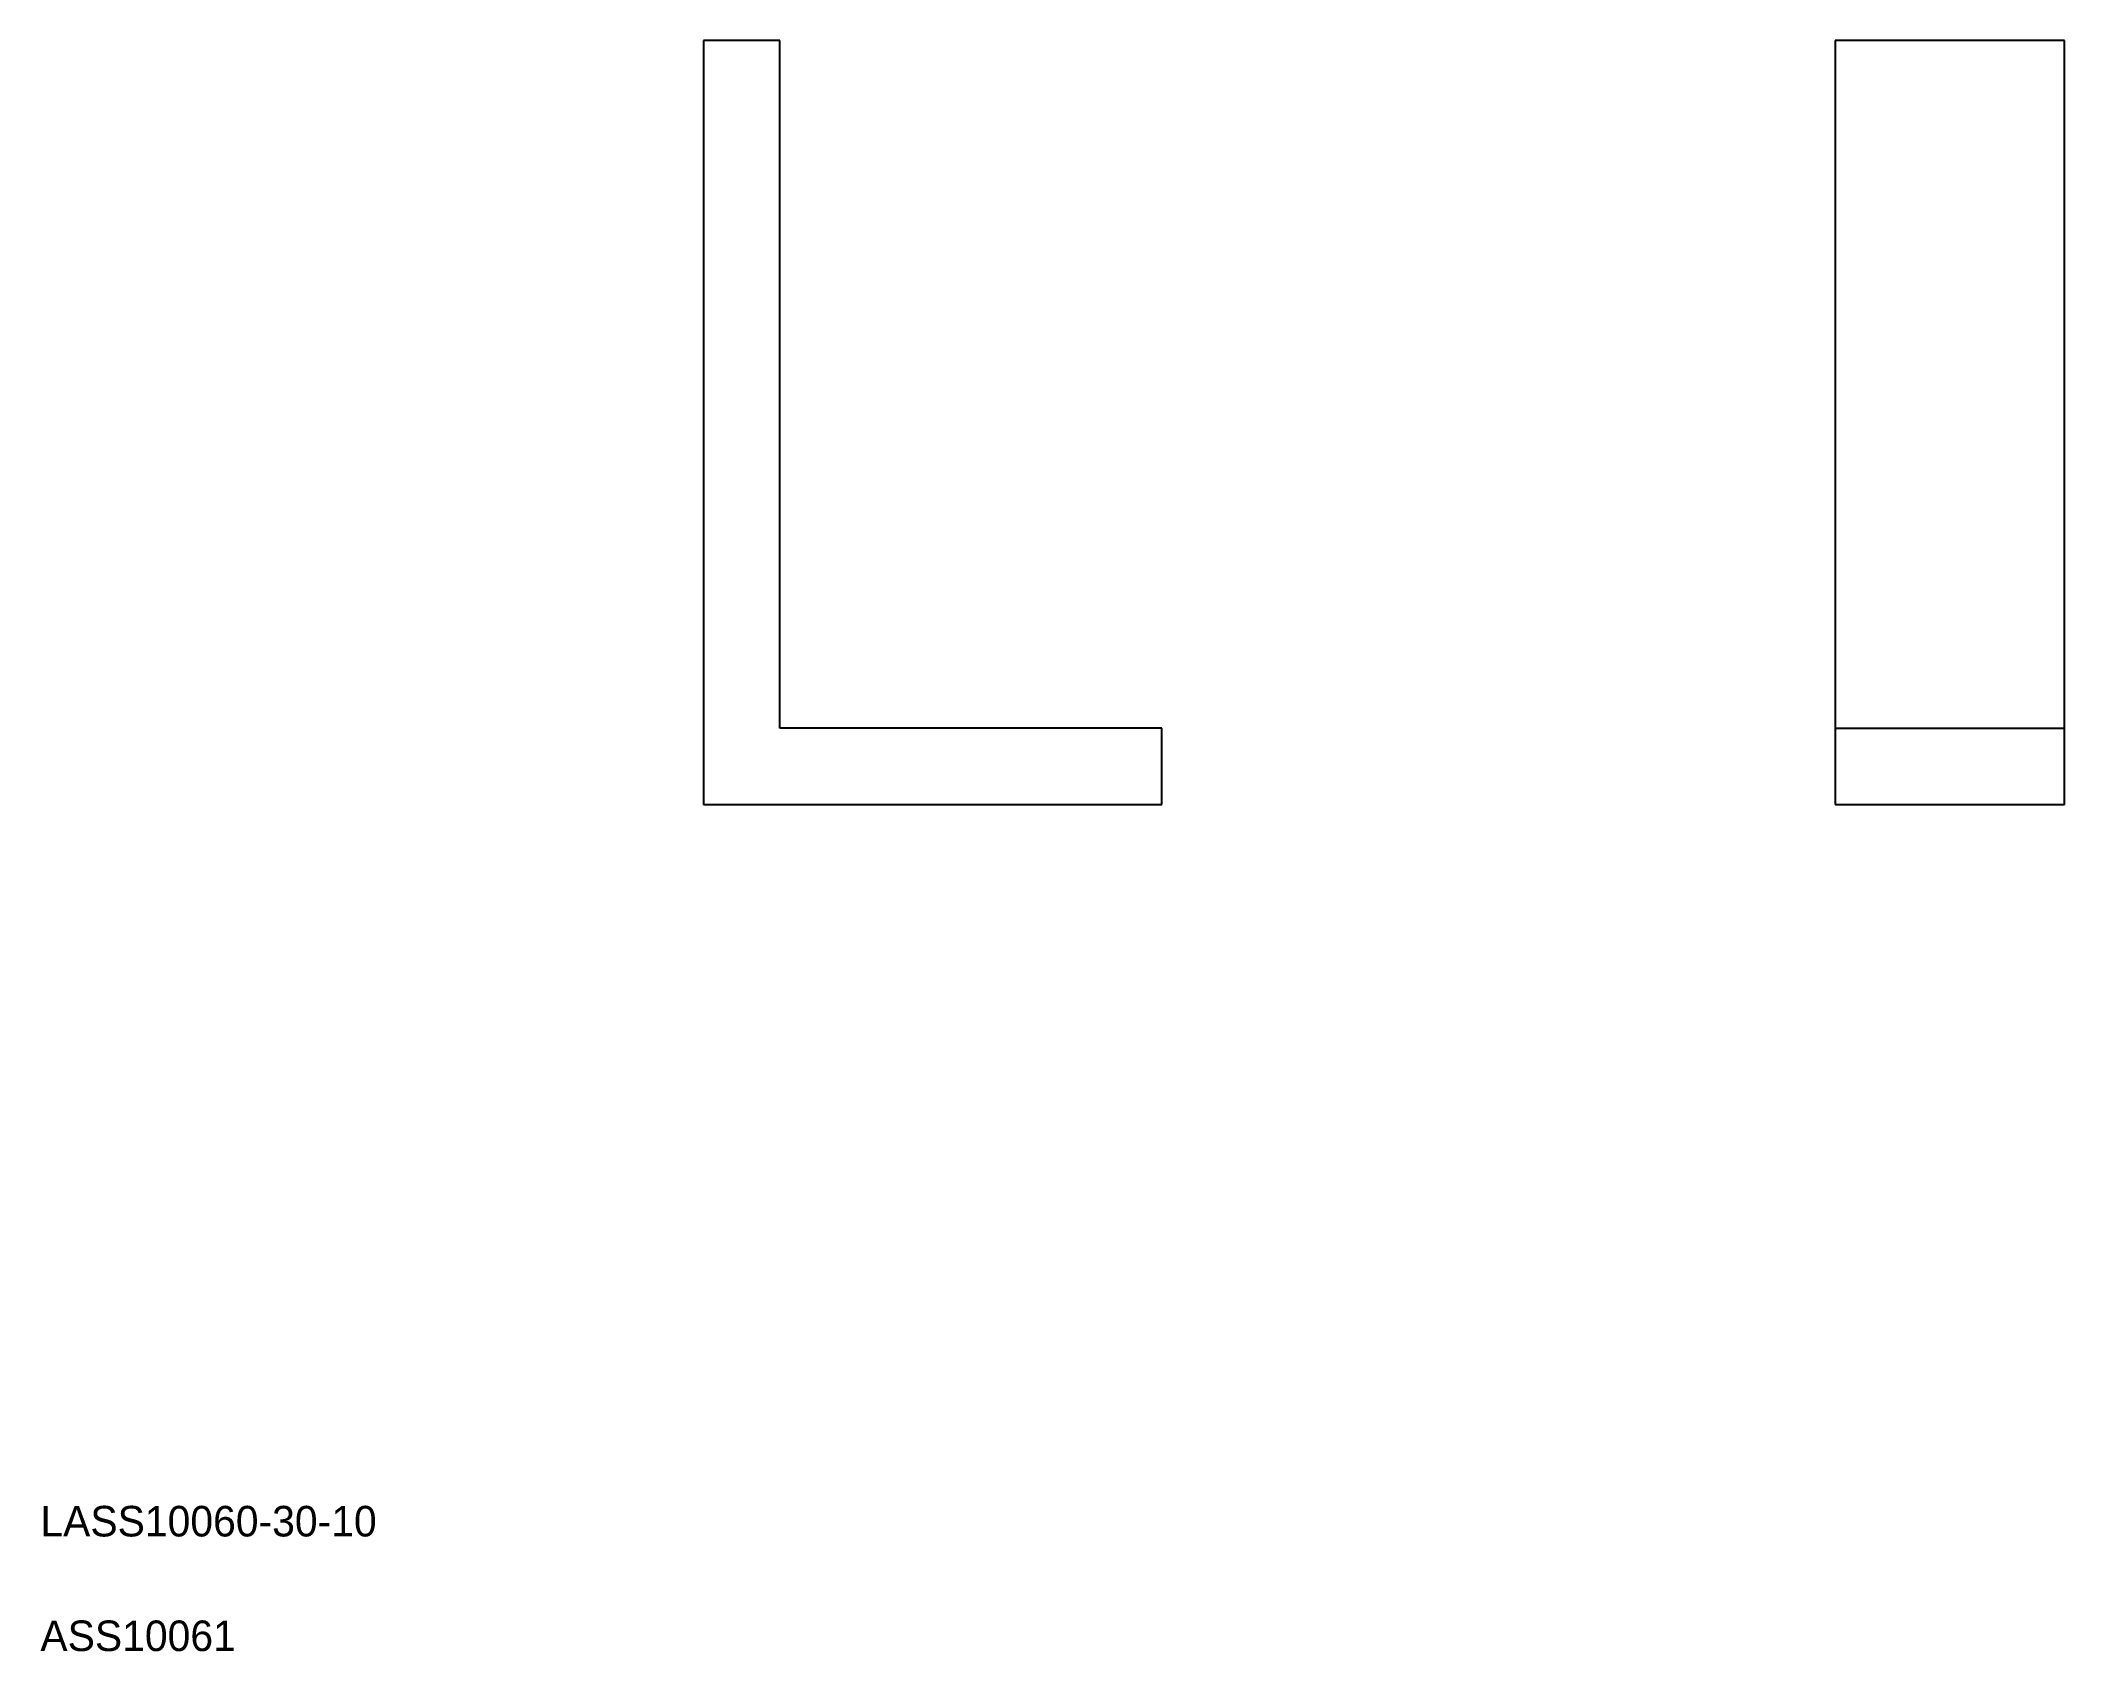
# Model space of a CAD drawing. Extents: x 441 to 706, y 424 to 635.
import ezdxf

# ---------------------------------------------------------------- set-up
doc = ezdxf.new("R2010")
doc.units = 0
doc.layers.get('0').update_dxf_attribs({"linetype": 'CONTINUOUS'})

msp = doc.modelspace()

# ---------------------------------------------------------------- linework, layer by layer
at = {"color": 7, "linetype": 'CONTINUOUS'}
for p, q in [((527.88, 634.83), (527.88, 534.83)), ((537.88, 634.83), (527.88, 634.83)), ((537.88, 544.83), (537.88, 634.83)), ((706, 634.83), (676, 634.83)), ((676, 634.83), (676, 534.83)), ((706, 534.83), (706, 634.83)), ((587.88, 544.83), (537.88, 544.83)), ((587.88, 534.83), (587.88, 544.83)), ((676, 544.83), (706, 544.83)), ((527.88, 534.83), (587.88, 534.83)), ((676, 534.83), (706, 534.83))]:
    msp.add_line(p, q, dxfattribs=at)

# ---------------------------------------------------------------- texts
for s, p in [('LASS10060-30-10', (441.11, 439.04)), ('ASS10061', (441.11, 424.04))]:
    msp.add_text(s, height=4, dxfattribs=at).set_placement(p)

doc.saveas('drawing.dxf')
